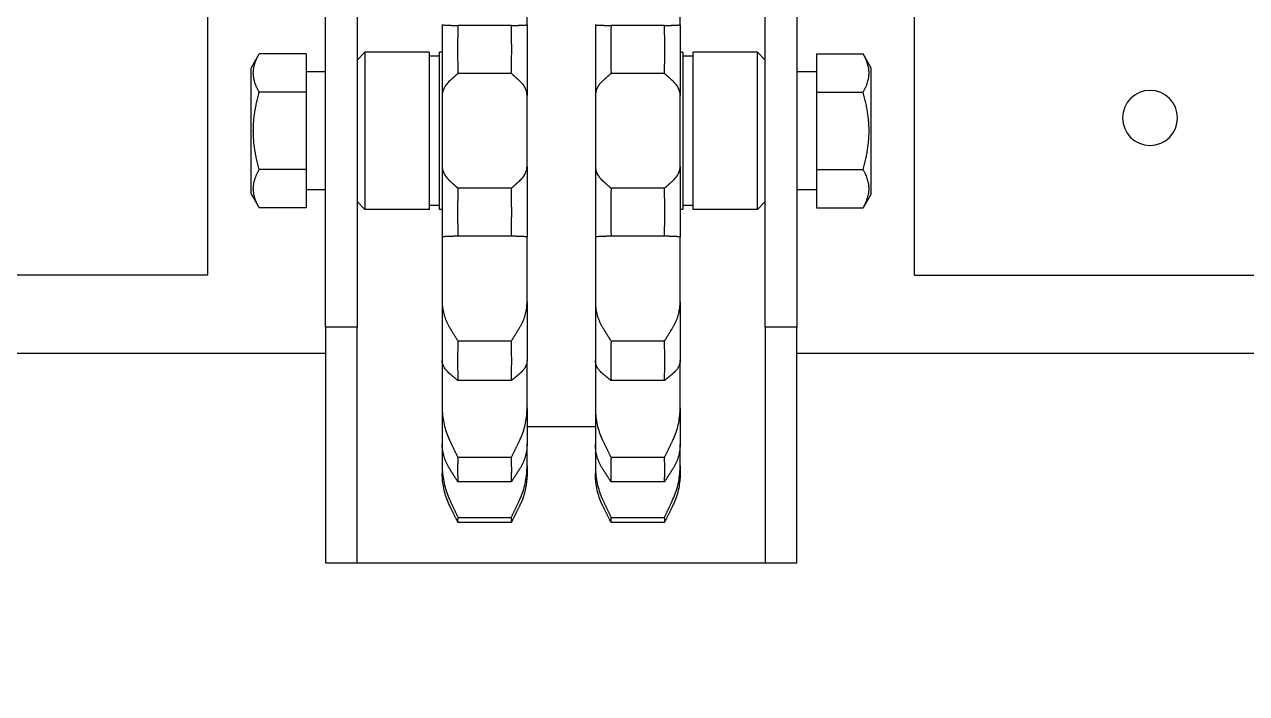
# Model space of a CAD drawing. Header units: millimetres. Extents: x -383313 to -161684, y -117025 to 99224.
# Drawn here: x -347657.5 to -347501.8, y -8549.4 to -8464.2 of the extents above; entities that cross this region are included whole.
import ezdxf

# ---------------------------------------------------------------- set-up
doc = ezdxf.new("R2010")
doc.units = ezdxf.units.MM
doc.header["$MEASUREMENT"] = 0
doc.layers.add('PV-55E8', color=7, linetype='Continuous')
doc.layers.add('Робот', color=30, linetype='Continuous')

# ---------------------------------------------------------------- blocks, each defined once
blk = doc.blocks.new('*U123')
at = {"layer": 'PV-55E8', "color": 3}
for p, q in [((-264.5, 563.27), (-260.5, 563.27)), ((-264.5, 533.27), (-264.5, 563.27)), ((-260.5, 563.27), (-256.5, 563.27)), ((-260.5, 563.27), (-260.5, 533.27)), ((-256.5, 563.27), (-212.5, 563.27)), ((-212.5, 563.27), (-208.5, 563.27)), ((-208.5, 563.27), (-204.5, 563.27)), ((-208.5, 533.27), (-208.5, 563.27)), ((-204.5, 563.27), (-204.5, 533.27)), ((-240.85, 558.12), (-247.65, 558.12)), ((-247.65, 557.47), (-240.85, 557.47)), ((-221.35, 558.12), (-228.15, 558.12)), ((-228.15, 557.47), (-221.35, 557.47)), ((-240.85, 552.96), (-247.65, 552.96)), ((-221.35, 552.96), (-228.15, 552.96)), ((-249.65, 550.92), (-249.65, 551.88)), ((-238.85, 550.92), (-238.85, 551.88)), ((-230.15, 550.92), (-230.15, 551.88)), ((-219.35, 550.92), (-219.35, 551.88)), ((-249.65, 549), (-249.65, 550.92)), ((-240.85, 549.85), (-247.65, 549.85)), ((-238.85, 550.92), (-238.85, 549)), ((-230.15, 549), (-230.15, 550.92)), ((-221.35, 549.85), (-228.15, 549.85)), ((-219.35, 550.92), (-219.35, 549)), ((-249.65, 548.13), (-249.65, 549)), ((-249.65, 543.53), (-249.65, 548.13)), ((-238.85, 549), (-238.85, 548.13)), ((-238.85, 543.53), (-238.85, 548.13)), ((-230.15, 548.13), (-230.15, 549)), ((-230.15, 543.53), (-230.15, 548.13)), ((-219.35, 549), (-219.35, 548.13)), ((-219.35, 543.53), (-219.35, 548.13)), ((-238.85, 545.91), (-230.15, 545.91)), ((-249.65, 541.68), (-249.65, 543.53)), ((-238.85, 543.53), (-238.85, 541.68)), ((-230.15, 541.68), (-230.15, 543.53)), ((-219.35, 543.53), (-219.35, 541.68)), ((-249.65, 537.48), (-249.65, 541.68)), ((-238.85, 541.68), (-238.85, 537.48)), ((-230.15, 537.48), (-230.15, 541.68)), ((-219.35, 541.68), (-219.35, 537.48)), ((-240.85, 540.06), (-247.65, 540.06)), ((-221.35, 540.06), (-228.15, 540.06)), ((-249.65, 530.05), (-249.65, 537.48)), ((-238.85, 530.05), (-238.85, 537.48)), ((-230.15, 530.05), (-230.15, 537.48)), ((-219.35, 530.05), (-219.35, 537.48)), ((-264.5, 536.62), (-1204.5, 536.62)), ((15.5, 536.62), (-204.5, 536.62)), ((-240.85, 535.03), (-247.65, 535.03)), ((-221.35, 535.03), (-228.15, 535.03)), ((-260.5, 533.27), (-264.5, 533.27)), ((-264.5, 533.27), (-264.5, 458.27)), ((-260.5, 458.27), (-260.5, 533.27)), ((-204.5, 533.27), (-208.5, 533.27)), ((-208.5, 533.27), (-208.5, 458.27)), ((-204.5, 458.27), (-204.5, 533.27)), ((-249.65, 528.58), (-249.65, 530.05)), ((-238.85, 530.05), (-238.85, 528.58)), ((-230.15, 528.58), (-230.15, 530.05)), ((-219.35, 530.05), (-219.35, 528.58)), ((-249.65, 521.82), (-249.65, 528.58)), ((-238.85, 528.58), (-238.85, 521.82)), ((-230.15, 521.82), (-230.15, 528.58)), ((-219.35, 528.58), (-219.35, 521.82)), ((-279.5, 526.62), (-1189.5, 526.62)), ((-279.5, 526.62), (-279.5, 487.32)), ((-189.5, 526.62), (-189.5, 487.32)), ((-189.5, 526.62), (15.5, 526.62)), ((-249.65, 521.78), (-249.65, 521.82)), ((-249.65, 512.79), (-249.65, 521.78)), ((-240.85, 521.67), (-247.65, 521.67)), ((-238.85, 521.82), (-238.85, 521.78)), ((-238.85, 512.79), (-238.85, 521.78)), ((-230.15, 521.78), (-230.15, 521.82)), ((-230.15, 512.79), (-230.15, 521.78)), ((-221.35, 521.67), (-228.15, 521.67)), ((-219.35, 521.82), (-219.35, 521.78)), ((-219.35, 512.79), (-219.35, 521.78)), ((-274, 516.27), (-272.95, 518.08)), ((-267, 518.08), (-272.95, 518.08)), ((-267, 513.18), (-267, 518.08)), ((-260.5, 517.27), (-259.5, 518.27)), ((-259.5, 498.27), (-259.5, 518.27)), ((-251.3, 518.27), (-259.5, 518.27)), ((-251.3, 498.27), (-251.3, 518.27)), ((-250, 517.77), (-251.3, 517.77)), ((-250, 518.27), (-250, 498.27)), ((-249.65, 518.27), (-250, 518.27)), ((-219, 518.27), (-219.35, 518.27)), ((-219, 498.27), (-219, 518.27)), ((-217.7, 517.77), (-219, 517.77)), ((-217.7, 518.27), (-217.7, 498.27)), ((-209.5, 518.27), (-217.7, 518.27)), ((-209.5, 518.27), (-209.5, 498.27)), ((-208.5, 517.27), (-209.5, 518.27)), ((-202, 513.18), (-202, 518.08)), ((-202, 518.08), (-196.05, 518.08)), ((-195, 516.27), (-196.05, 518.08)), ((-274, 516.27), (-274, 500.27)), ((-264.5, 515.77), (-267, 515.77)), ((-240.85, 515.58), (-247.65, 515.58)), ((-221.35, 515.58), (-228.15, 515.58)), ((-202, 515.77), (-204.5, 515.77)), ((-195, 516.27), (-195, 500.27)), ((-267, 513.18), (-272.95, 513.18)), ((-267, 503.36), (-267, 513.18)), ((-249.65, 511.97), (-249.65, 512.79)), ((-238.85, 512.79), (-238.85, 511.97)), ((-230.15, 511.97), (-230.15, 512.79)), ((-219.35, 512.79), (-219.35, 511.97)), ((-202, 503.36), (-202, 513.18)), ((-202, 513.18), (-196.05, 513.18)), ((-249.65, 504.57), (-249.65, 511.97)), ((-238.85, 511.97), (-238.85, 504.57)), ((-230.15, 504.57), (-230.15, 511.97)), ((-219.35, 511.97), (-219.35, 504.57)), ((-249.65, 503.75), (-249.65, 504.57)), ((-238.85, 504.57), (-238.85, 503.75)), ((-230.15, 503.75), (-230.15, 504.57)), ((-219.35, 504.57), (-219.35, 503.75)), ((-267, 503.36), (-272.95, 503.36)), ((-267, 498.45), (-267, 503.36)), ((-249.65, 494.76), (-249.65, 503.75)), ((-238.85, 494.76), (-238.85, 503.75)), ((-230.15, 494.76), (-230.15, 503.75)), ((-219.35, 494.76), (-219.35, 503.75)), ((-202, 498.45), (-202, 503.36)), ((-202, 503.36), (-196.05, 503.36)), ((-274, 500.27), (-272.95, 498.45)), ((-264.5, 500.77), (-267, 500.77)), ((-240.85, 500.96), (-247.65, 500.96)), ((-221.35, 500.96), (-228.15, 500.96)), ((-202, 500.77), (-204.5, 500.77)), ((-195, 500.27), (-196.05, 498.45)), ((-267, 498.45), (-272.95, 498.45)), ((-260.5, 499.27), (-259.5, 498.27)), ((-251.3, 498.27), (-259.5, 498.27)), ((-250, 498.77), (-251.3, 498.77)), ((-249.65, 498.27), (-250, 498.27)), ((-219, 498.27), (-219.35, 498.27)), ((-217.7, 498.77), (-219, 498.77)), ((-209.5, 498.27), (-217.7, 498.27)), ((-208.5, 499.27), (-209.5, 498.27)), ((-202, 498.45), (-196.05, 498.45)), ((-249.65, 494.72), (-249.65, 494.76)), ((-240.85, 494.87), (-247.65, 494.87)), ((-238.85, 494.76), (-238.85, 494.72)), ((-238.85, 494.72), (-238.85, 487.96)), ((-230.15, 494.72), (-230.15, 494.76)), ((-221.35, 494.87), (-228.15, 494.87)), ((-219.35, 494.76), (-219.35, 494.72)), ((-219.35, 494.72), (-219.35, 487.96))]:
    blk.add_line(p, q, dxfattribs=at)
blk.add_circle((-159.5, 506.62), 3.5, dxfattribs=at)
for centre, start, end in [((-240.15, 551.88), 179.3599, 180), ((-248.35, 551.88), 360, 0.6401), ((-220.65, 551.88), 179.3599, 180), ((-228.85, 551.88), 360, 0.6401)]:
    blk.add_arc(centre, 9.5, start, end, dxfattribs=at)
for points, weights in [([(-247.65, 558.12), (-248.18, 557.06), (-248.68, 556.04)], [1, 1.00025461955, 1]), ([(-248.68, 555.29), (-248.18, 556.36), (-247.65, 557.47)], [1, 1.00025461956, 1]), ([(-247.65, 557.47), (-247.74, 557.8), (-247.65, 558.12)], [1, 1.00194841845, 1]), ([(-239.82, 556.04), (-240.32, 557.06), (-240.85, 558.12)], [1, 1.00025461956, 1]), ([(-240.85, 558.12), (-240.76, 557.8), (-240.85, 557.47)], [1, 1.00194841845, 1]), ([(-240.85, 557.47), (-240.32, 556.36), (-239.82, 555.29)], [1, 1.00025461955, 1]), ([(-228.15, 558.12), (-228.68, 557.06), (-229.18, 556.04)], [1, 1.00025461957, 1]), ([(-229.18, 555.29), (-228.68, 556.36), (-228.15, 557.47)], [1, 1.00025461957, 1]), ([(-228.15, 557.47), (-228.24, 557.8), (-228.15, 558.12)], [1, 1.00194841845, 1]), ([(-221.35, 558.12), (-221.26, 557.8), (-221.35, 557.47)], [1, 1.00194841845, 1]), ([(-220.32, 556.04), (-220.82, 557.06), (-221.35, 558.12)], [1, 1.00025461954, 1]), ([(-221.35, 557.47), (-220.82, 556.36), (-220.32, 555.29)], [1, 1.00025461956, 1]), ([(-247.65, 552.96), (-248.18, 552.13), (-248.68, 551.34)], [1, 1.00025461955, 1]), ([(-247.65, 549.85), (-247.74, 551.4), (-247.65, 552.96)], [1, 1.00194841845, 1]), ([(-239.82, 551.34), (-240.32, 552.13), (-240.85, 552.96)], [1, 1.00025461957, 1]), ([(-240.85, 552.96), (-240.76, 551.4), (-240.85, 549.85)], [1, 1.00194841845, 1]), ([(-228.15, 552.96), (-228.68, 552.13), (-229.18, 551.34)], [1, 1.00025461955, 1]), ([(-228.15, 549.85), (-228.24, 551.4), (-228.15, 552.96)], [1, 1.00194841845, 1]), ([(-221.35, 552.96), (-221.26, 551.4), (-221.35, 549.85)], [1, 1.00194841845, 1]), ([(-220.32, 551.34), (-220.82, 552.13), (-221.35, 552.96)], [1, 1.00025461956, 1]), ([(-248.68, 547.74), (-248.18, 548.77), (-247.65, 549.85)], [1, 1.00025461957, 1]), ([(-240.85, 549.85), (-240.32, 548.77), (-239.82, 547.74)], [1, 1.00025461954, 1]), ([(-229.18, 547.74), (-228.68, 548.77), (-228.15, 549.85)], [1, 1.00025461956, 1]), ([(-221.35, 549.85), (-220.82, 548.77), (-220.32, 547.74)], [1, 1.00025461954, 1]), ([(-247.65, 540.06), (-248.18, 539.62), (-248.68, 539.2)], [1, 1.00025461955, 1]), ([(-247.65, 535.03), (-247.74, 537.54), (-247.65, 540.06)], [1, 1.00194841845, 1]), ([(-239.82, 539.2), (-240.32, 539.62), (-240.85, 540.06)], [1, 1.00025461956, 1]), ([(-240.85, 540.06), (-240.76, 537.54), (-240.85, 535.03)], [1, 1.00194841845, 1]), ([(-228.15, 540.06), (-228.68, 539.62), (-229.18, 539.2)], [1, 1.00025461956, 1]), ([(-228.15, 535.03), (-228.24, 537.54), (-228.15, 540.06)], [1, 1.00194841845, 1]), ([(-221.35, 540.06), (-221.26, 537.54), (-221.35, 535.03)], [1, 1.00194841845, 1]), ([(-220.32, 539.2), (-220.82, 539.62), (-221.35, 540.06)], [1, 1.00025461955, 1]), ([(-248.68, 533.36), (-248.18, 534.18), (-247.65, 535.03)], [1, 1.00025461956, 1]), ([(-240.85, 535.03), (-240.32, 534.18), (-239.82, 533.36)], [1, 1.00025461956, 1]), ([(-229.18, 533.36), (-228.68, 534.18), (-228.15, 535.03)], [1, 1.00025461957, 1]), ([(-221.35, 535.03), (-220.82, 534.18), (-220.32, 533.36)], [1, 1.00025461956, 1]), ([(-247.65, 521.67), (-248.18, 521.69), (-248.68, 521.71)], [1, 1.00025461953, 1]), ([(-247.65, 515.58), (-247.74, 518.62), (-247.65, 521.67)], [1, 1.00194841845, 1]), ([(-239.82, 521.71), (-240.32, 521.69), (-240.85, 521.67)], [1, 1.00025461954, 1]), ([(-240.85, 521.67), (-240.76, 518.62), (-240.85, 515.58)], [1, 1.00194841845, 1]), ([(-228.15, 521.67), (-228.68, 521.69), (-229.18, 521.71)], [1, 1.00025461955, 1]), ([(-228.15, 515.58), (-228.24, 518.62), (-228.15, 521.67)], [1, 1.00194841845, 1]), ([(-220.32, 521.71), (-220.82, 521.69), (-221.35, 521.67)], [1, 1.00025461956, 1]), ([(-221.35, 521.67), (-221.26, 518.62), (-221.35, 515.58)], [1, 1.00194841845, 1]), ([(-272.95, 518.08), (-274.37, 515.63), (-272.95, 513.18)], [1.22364575665, 1.41294441399, 1.22364575665]), ([(-196.05, 518.08), (-194.63, 515.63), (-196.05, 513.18)], [1.22364575665, 1.41294441399, 1.22364575665]), ([(-248.68, 514.65), (-248.18, 515.11), (-247.65, 515.58)], [1, 1.00025461957, 1]), ([(-240.85, 515.58), (-240.32, 515.11), (-239.82, 514.65)], [1, 1.00025461958, 1]), ([(-229.18, 514.65), (-228.68, 515.11), (-228.15, 515.58)], [1, 1.00025461956, 1]), ([(-221.35, 515.58), (-220.82, 515.11), (-220.32, 514.65)], [1, 1.00025461955, 1]), ([(-272.95, 513.18), (-274.37, 508.27), (-272.95, 503.36)], [1.22364575665, 1.41294441399, 1.22364575665]), ([(-196.05, 513.18), (-194.63, 508.27), (-196.05, 503.36)], [1.22364575665, 1.41294441399, 1.22364575665]), ([(-272.95, 503.36), (-274.37, 500.91), (-272.95, 498.45)], [1.22364575665, 1.41294441399, 1.22364575665]), ([(-196.05, 503.36), (-194.63, 500.91), (-196.05, 498.45)], [1.22364575665, 1.41294441399, 1.22364575665]), ([(-247.65, 500.96), (-248.18, 501.43), (-248.68, 501.89)], [1, 1.00025461956, 1]), ([(-239.82, 501.89), (-240.32, 501.43), (-240.85, 500.96)], [1, 1.00025461957, 1]), ([(-228.15, 500.96), (-228.68, 501.43), (-229.18, 501.89)], [1, 1.00025461958, 1]), ([(-220.32, 501.89), (-220.82, 501.43), (-221.35, 500.96)], [1, 1.00025461957, 1]), ([(-247.65, 494.87), (-247.74, 497.92), (-247.65, 500.96)], [1, 1.00194841845, 1]), ([(-240.85, 500.96), (-240.76, 497.92), (-240.85, 494.87)], [1, 1.00194841845, 1]), ([(-228.15, 494.87), (-228.24, 497.92), (-228.15, 500.96)], [1, 1.00194841845, 1]), ([(-221.35, 500.96), (-221.26, 497.92), (-221.35, 494.87)], [1, 1.00194841845, 1]), ([(-248.68, 494.83), (-248.18, 494.85), (-247.65, 494.87)], [1, 1.00025461956, 1]), ([(-240.85, 494.87), (-240.32, 494.85), (-239.82, 494.83)], [1, 1.00025461957, 1]), ([(-229.18, 494.83), (-228.68, 494.85), (-228.15, 494.87)], [1, 1.00025461956, 1]), ([(-221.35, 494.87), (-220.82, 494.85), (-220.32, 494.83)], [1, 1.00025461957, 1])]:
    blk.add_rational_spline(points, weights, degree=2, dxfattribs=at)
for points, knots in [([(-248.68, 556.04), (-248.77, 555.87), (-248.84, 555.7), (-249.03, 555.26), (-249.14, 554.97), (-249.32, 554.37), (-249.4, 554.06), (-249.53, 553.43), (-249.58, 553.11), (-249.63, 552.52), (-249.65, 552.25), (-249.65, 551.99)], [10.11521, 10.11521, 10.11521, 10.11521, 10.687596, 10.687596, 11.618355, 11.618355, 12.549115, 12.549115, 13.479875, 13.479875, 14.298984, 14.298984, 14.298984, 14.298984]), ([(-238.85, 551.99), (-238.85, 552.25), (-238.87, 552.53), (-238.93, 553.12), (-238.97, 553.44), (-239.1, 554.08), (-239.18, 554.39), (-239.37, 555), (-239.48, 555.3), (-239.67, 555.73), (-239.74, 555.88), (-239.82, 556.04)], [43.697229, 43.697229, 43.697229, 43.697229, 44.527095, 44.527095, 45.468619, 45.468619, 46.410144, 46.410144, 47.351668, 47.351668, 47.881074, 47.881074, 47.881074, 47.881074]), ([(-229.18, 556.04), (-229.26, 555.88), (-229.33, 555.73), (-229.52, 555.3), (-229.63, 555), (-229.82, 554.39), (-229.9, 554.08), (-230.03, 553.44), (-230.07, 553.12), (-230.13, 552.53), (-230.15, 552.25), (-230.15, 551.99)], [10.115097, 10.115097, 10.115097, 10.115097, 10.644502, 10.644502, 11.586026, 11.586026, 12.527551, 12.527551, 13.469075, 13.469075, 14.298941, 14.298941, 14.298941, 14.298941]), ([(-219.35, 551.99), (-219.35, 552.25), (-219.37, 552.53), (-219.43, 553.12), (-219.47, 553.44), (-219.6, 554.08), (-219.68, 554.39), (-219.87, 555), (-219.98, 555.3), (-220.17, 555.73), (-220.24, 555.88), (-220.32, 556.04)], [43.697264, 43.697264, 43.697264, 43.697264, 44.52713, 44.52713, 45.468654, 45.468654, 46.410179, 46.410179, 47.351703, 47.351703, 47.881108, 47.881108, 47.881108, 47.881108]), ([(-249.65, 550.92), (-249.65, 551.23), (-249.64, 551.55), (-249.58, 552.21), (-249.53, 552.54), (-249.4, 553.2), (-249.32, 553.53), (-249.14, 554.16), (-249.03, 554.47), (-248.84, 554.93), (-248.77, 555.11), (-248.68, 555.29)], [43.585571, 43.585571, 43.585571, 43.585571, 44.51633, 44.51633, 45.44709, 45.44709, 46.37785, 46.37785, 47.308609, 47.308609, 47.880995, 47.880995, 47.880995, 47.880995]), ([(-239.82, 555.29), (-239.74, 555.12), (-239.67, 554.96), (-239.48, 554.5), (-239.37, 554.2), (-239.18, 553.56), (-239.1, 553.23), (-238.97, 552.56), (-238.93, 552.22), (-238.86, 551.56), (-238.85, 551.23), (-238.85, 550.92)], [10.115097, 10.115097, 10.115097, 10.115097, 10.644502, 10.644502, 11.586026, 11.586026, 12.527551, 12.527551, 13.469075, 13.469075, 14.4106, 14.4106, 14.4106, 14.4106]), ([(-230.15, 550.92), (-230.15, 551.23), (-230.14, 551.56), (-230.07, 552.22), (-230.03, 552.56), (-229.9, 553.23), (-229.82, 553.56), (-229.63, 554.2), (-229.52, 554.5), (-229.33, 554.96), (-229.26, 555.12), (-229.18, 555.29)], [43.585571, 43.585571, 43.585571, 43.585571, 44.527095, 44.527095, 45.468619, 45.468619, 46.410144, 46.410144, 47.351668, 47.351668, 47.881074, 47.881074, 47.881074, 47.881074]), ([(-220.32, 555.29), (-220.24, 555.12), (-220.17, 554.96), (-219.98, 554.5), (-219.87, 554.2), (-219.68, 553.56), (-219.6, 553.23), (-219.47, 552.56), (-219.43, 552.22), (-219.36, 551.56), (-219.35, 551.23), (-219.35, 550.92)], [10.115097, 10.115097, 10.115097, 10.115097, 10.644502, 10.644502, 11.586026, 11.586026, 12.527551, 12.527551, 13.469075, 13.469075, 14.4106, 14.4106, 14.4106, 14.4106]), ([(-248.68, 551.34), (-248.77, 551.21), (-248.84, 551.08), (-249.03, 550.74), (-249.14, 550.51), (-249.32, 550.05), (-249.4, 549.81), (-249.53, 549.32), (-249.58, 549.08), (-249.64, 548.59), (-249.65, 548.36), (-249.65, 548.13)], [10.11521, 10.11521, 10.11521, 10.11521, 10.687596, 10.687596, 11.618355, 11.618355, 12.549115, 12.549115, 13.479875, 13.479875, 14.410634, 14.410634, 14.410634, 14.410634]), ([(-238.85, 548.13), (-238.85, 548.36), (-238.86, 548.6), (-238.93, 549.09), (-238.97, 549.33), (-239.1, 549.83), (-239.18, 550.07), (-239.37, 550.54), (-239.48, 550.77), (-239.67, 551.1), (-239.74, 551.22), (-239.82, 551.34)], [43.585571, 43.585571, 43.585571, 43.585571, 44.527095, 44.527095, 45.468619, 45.468619, 46.410144, 46.410144, 47.351668, 47.351668, 47.881074, 47.881074, 47.881074, 47.881074]), ([(-229.18, 551.34), (-229.26, 551.22), (-229.33, 551.1), (-229.52, 550.77), (-229.63, 550.54), (-229.82, 550.07), (-229.9, 549.83), (-230.03, 549.33), (-230.07, 549.09), (-230.14, 548.6), (-230.15, 548.36), (-230.15, 548.13)], [10.115097, 10.115097, 10.115097, 10.115097, 10.644502, 10.644502, 11.586026, 11.586026, 12.527551, 12.527551, 13.469075, 13.469075, 14.4106, 14.4106, 14.4106, 14.4106]), ([(-219.35, 548.13), (-219.35, 548.36), (-219.36, 548.6), (-219.43, 549.09), (-219.47, 549.33), (-219.6, 549.83), (-219.68, 550.07), (-219.87, 550.54), (-219.98, 550.77), (-220.17, 551.1), (-220.24, 551.22), (-220.32, 551.34)], [43.585605, 43.585605, 43.585605, 43.585605, 44.52713, 44.52713, 45.468654, 45.468654, 46.410179, 46.410179, 47.351703, 47.351703, 47.881108, 47.881108, 47.881108, 47.881108]), ([(-249.65, 543.53), (-249.65, 543.83), (-249.64, 544.14), (-249.58, 544.77), (-249.53, 545.09), (-249.4, 545.73), (-249.32, 546.04), (-249.14, 546.65), (-249.03, 546.95), (-248.84, 547.39), (-248.77, 547.56), (-248.68, 547.74)], [43.585571, 43.585571, 43.585571, 43.585571, 44.51633, 44.51633, 45.44709, 45.44709, 46.37785, 46.37785, 47.308609, 47.308609, 47.880995, 47.880995, 47.880995, 47.880995]), ([(-239.82, 547.74), (-239.74, 547.58), (-239.67, 547.42), (-239.48, 546.98), (-239.37, 546.69), (-239.18, 546.07), (-239.1, 545.75), (-238.97, 545.11), (-238.93, 544.79), (-238.86, 544.15), (-238.85, 543.83), (-238.85, 543.53)], [10.115097, 10.115097, 10.115097, 10.115097, 10.644502, 10.644502, 11.586026, 11.586026, 12.527551, 12.527551, 13.469075, 13.469075, 14.4106, 14.4106, 14.4106, 14.4106]), ([(-230.15, 543.53), (-230.15, 543.83), (-230.14, 544.15), (-230.07, 544.79), (-230.03, 545.11), (-229.9, 545.75), (-229.82, 546.07), (-229.63, 546.69), (-229.52, 546.98), (-229.33, 547.42), (-229.26, 547.58), (-229.18, 547.74)], [43.585571, 43.585571, 43.585571, 43.585571, 44.527095, 44.527095, 45.468619, 45.468619, 46.410144, 46.410144, 47.351668, 47.351668, 47.881074, 47.881074, 47.881074, 47.881074]), ([(-220.32, 547.74), (-220.24, 547.58), (-220.17, 547.42), (-219.98, 546.98), (-219.87, 546.69), (-219.68, 546.07), (-219.6, 545.75), (-219.47, 545.11), (-219.43, 544.79), (-219.36, 544.15), (-219.35, 543.83), (-219.35, 543.53)], [10.115097, 10.115097, 10.115097, 10.115097, 10.644502, 10.644502, 11.586026, 11.586026, 12.527551, 12.527551, 13.469075, 13.469075, 14.4106, 14.4106, 14.4106, 14.4106]), ([(-248.68, 539.2), (-248.77, 539.13), (-248.84, 539.06), (-249.03, 538.88), (-249.14, 538.76), (-249.32, 538.51), (-249.4, 538.38), (-249.53, 538.12), (-249.58, 537.99), (-249.64, 537.73), (-249.65, 537.6), (-249.65, 537.48)], [10.11521, 10.11521, 10.11521, 10.11521, 10.687596, 10.687596, 11.618355, 11.618355, 12.549115, 12.549115, 13.479875, 13.479875, 14.410634, 14.410634, 14.410634, 14.410634]), ([(-238.85, 537.48), (-238.85, 537.6), (-238.86, 537.73), (-238.93, 537.99), (-238.97, 538.13), (-239.1, 538.39), (-239.18, 538.52), (-239.37, 538.77), (-239.48, 538.89), (-239.67, 539.07), (-239.74, 539.13), (-239.82, 539.2)], [43.585571, 43.585571, 43.585571, 43.585571, 44.527095, 44.527095, 45.468619, 45.468619, 46.410144, 46.410144, 47.351668, 47.351668, 47.881074, 47.881074, 47.881074, 47.881074]), ([(-229.18, 539.2), (-229.26, 539.13), (-229.33, 539.07), (-229.52, 538.89), (-229.63, 538.77), (-229.82, 538.52), (-229.9, 538.39), (-230.03, 538.13), (-230.07, 537.99), (-230.14, 537.73), (-230.15, 537.6), (-230.15, 537.48)], [10.115097, 10.115097, 10.115097, 10.115097, 10.644502, 10.644502, 11.586026, 11.586026, 12.527551, 12.527551, 13.469075, 13.469075, 14.4106, 14.4106, 14.4106, 14.4106]), ([(-219.35, 537.48), (-219.35, 537.6), (-219.36, 537.73), (-219.43, 537.99), (-219.47, 538.13), (-219.6, 538.39), (-219.68, 538.52), (-219.87, 538.77), (-219.98, 538.89), (-220.17, 539.07), (-220.24, 539.13), (-220.32, 539.2)], [43.585605, 43.585605, 43.585605, 43.585605, 44.52713, 44.52713, 45.468654, 45.468654, 46.410179, 46.410179, 47.351703, 47.351703, 47.881108, 47.881108, 47.881108, 47.881108]), ([(-249.65, 530.05), (-249.65, 530.28), (-249.64, 530.52), (-249.58, 531.02), (-249.53, 531.28), (-249.4, 531.78), (-249.32, 532.03), (-249.14, 532.51), (-249.03, 532.74), (-248.84, 533.09), (-248.77, 533.23), (-248.68, 533.36)], [43.585571, 43.585571, 43.585571, 43.585571, 44.51633, 44.51633, 45.44709, 45.44709, 46.37785, 46.37785, 47.308609, 47.308609, 47.880995, 47.880995, 47.880995, 47.880995]), ([(-239.82, 533.36), (-239.74, 533.24), (-239.67, 533.11), (-239.48, 532.77), (-239.37, 532.53), (-239.18, 532.05), (-239.1, 531.8), (-238.97, 531.29), (-238.93, 531.03), (-238.86, 530.53), (-238.85, 530.28), (-238.85, 530.05)], [10.115097, 10.115097, 10.115097, 10.115097, 10.644502, 10.644502, 11.586026, 11.586026, 12.527551, 12.527551, 13.469075, 13.469075, 14.4106, 14.4106, 14.4106, 14.4106]), ([(-230.15, 530.05), (-230.15, 530.28), (-230.14, 530.53), (-230.07, 531.03), (-230.03, 531.29), (-229.9, 531.8), (-229.82, 532.05), (-229.63, 532.53), (-229.52, 532.77), (-229.33, 533.11), (-229.26, 533.24), (-229.18, 533.36)], [43.585571, 43.585571, 43.585571, 43.585571, 44.527095, 44.527095, 45.468619, 45.468619, 46.410144, 46.410144, 47.351668, 47.351668, 47.881074, 47.881074, 47.881074, 47.881074]), ([(-220.32, 533.36), (-220.24, 533.24), (-220.17, 533.11), (-219.98, 532.77), (-219.87, 532.53), (-219.68, 532.05), (-219.6, 531.8), (-219.47, 531.29), (-219.43, 531.03), (-219.36, 530.53), (-219.35, 530.28), (-219.35, 530.05)], [10.115097, 10.115097, 10.115097, 10.115097, 10.644502, 10.644502, 11.586026, 11.586026, 12.527551, 12.527551, 13.469075, 13.469075, 14.4106, 14.4106, 14.4106, 14.4106]), ([(-248.68, 521.71), (-248.77, 521.71), (-248.84, 521.71), (-249.03, 521.72), (-249.14, 521.73), (-249.32, 521.74), (-249.4, 521.74), (-249.53, 521.75), (-249.58, 521.76), (-249.64, 521.77), (-249.65, 521.78), (-249.65, 521.78)], [10.11521, 10.11521, 10.11521, 10.11521, 10.687596, 10.687596, 11.618355, 11.618355, 12.549115, 12.549115, 13.479875, 13.479875, 14.410634, 14.410634, 14.410634, 14.410634]), ([(-238.85, 521.78), (-238.85, 521.78), (-238.86, 521.77), (-238.93, 521.76), (-238.97, 521.75), (-239.1, 521.74), (-239.18, 521.74), (-239.37, 521.72), (-239.48, 521.72), (-239.67, 521.71), (-239.74, 521.71), (-239.82, 521.71)], [43.585571, 43.585571, 43.585571, 43.585571, 44.527095, 44.527095, 45.468619, 45.468619, 46.410144, 46.410144, 47.351668, 47.351668, 47.881074, 47.881074, 47.881074, 47.881074]), ([(-229.18, 521.71), (-229.26, 521.71), (-229.33, 521.71), (-229.52, 521.72), (-229.63, 521.72), (-229.82, 521.74), (-229.9, 521.74), (-230.03, 521.75), (-230.07, 521.76), (-230.14, 521.77), (-230.15, 521.78), (-230.15, 521.78)], [10.115097, 10.115097, 10.115097, 10.115097, 10.644502, 10.644502, 11.586026, 11.586026, 12.527551, 12.527551, 13.469075, 13.469075, 14.4106, 14.4106, 14.4106, 14.4106]), ([(-219.35, 521.78), (-219.35, 521.78), (-219.36, 521.77), (-219.43, 521.76), (-219.47, 521.75), (-219.6, 521.74), (-219.68, 521.74), (-219.87, 521.72), (-219.98, 521.72), (-220.17, 521.71), (-220.24, 521.71), (-220.32, 521.71)], [43.585605, 43.585605, 43.585605, 43.585605, 44.52713, 44.52713, 45.468654, 45.468654, 46.410179, 46.410179, 47.351703, 47.351703, 47.881108, 47.881108, 47.881108, 47.881108]), ([(-249.65, 512.79), (-249.65, 512.92), (-249.64, 513.06), (-249.58, 513.34), (-249.53, 513.48), (-249.4, 513.76), (-249.32, 513.9), (-249.14, 514.17), (-249.03, 514.3), (-248.84, 514.5), (-248.77, 514.57), (-248.68, 514.65)], [43.585571, 43.585571, 43.585571, 43.585571, 44.51633, 44.51633, 45.44709, 45.44709, 46.37785, 46.37785, 47.308609, 47.308609, 47.880995, 47.880995, 47.880995, 47.880995]), ([(-239.82, 514.65), (-239.74, 514.58), (-239.67, 514.51), (-239.48, 514.32), (-239.37, 514.19), (-239.18, 513.91), (-239.1, 513.77), (-238.97, 513.49), (-238.93, 513.35), (-238.86, 513.06), (-238.85, 512.92), (-238.85, 512.79)], [10.115097, 10.115097, 10.115097, 10.115097, 10.644502, 10.644502, 11.586026, 11.586026, 12.527551, 12.527551, 13.469075, 13.469075, 14.4106, 14.4106, 14.4106, 14.4106]), ([(-230.15, 512.79), (-230.15, 512.92), (-230.14, 513.06), (-230.07, 513.35), (-230.03, 513.49), (-229.9, 513.77), (-229.82, 513.91), (-229.63, 514.19), (-229.52, 514.32), (-229.33, 514.51), (-229.26, 514.58), (-229.18, 514.65)], [43.585571, 43.585571, 43.585571, 43.585571, 44.527095, 44.527095, 45.468619, 45.468619, 46.410144, 46.410144, 47.351668, 47.351668, 47.881074, 47.881074, 47.881074, 47.881074]), ([(-220.32, 514.65), (-220.24, 514.58), (-220.17, 514.51), (-219.98, 514.32), (-219.87, 514.19), (-219.68, 513.91), (-219.6, 513.77), (-219.47, 513.49), (-219.43, 513.35), (-219.36, 513.06), (-219.35, 512.92), (-219.35, 512.79)], [10.115097, 10.115097, 10.115097, 10.115097, 10.644502, 10.644502, 11.586026, 11.586026, 12.527551, 12.527551, 13.469075, 13.469075, 14.4106, 14.4106, 14.4106, 14.4106]), ([(-248.68, 501.89), (-248.77, 501.97), (-248.84, 502.04), (-249.03, 502.24), (-249.14, 502.37), (-249.32, 502.64), (-249.4, 502.78), (-249.53, 503.06), (-249.58, 503.2), (-249.64, 503.48), (-249.65, 503.62), (-249.65, 503.75)], [10.11521, 10.11521, 10.11521, 10.11521, 10.687596, 10.687596, 11.618355, 11.618355, 12.549115, 12.549115, 13.479875, 13.479875, 14.410634, 14.410634, 14.410634, 14.410634]), ([(-238.85, 503.75), (-238.85, 503.61), (-238.86, 503.48), (-238.93, 503.19), (-238.97, 503.05), (-239.1, 502.77), (-239.18, 502.62), (-239.37, 502.35), (-239.48, 502.22), (-239.67, 502.03), (-239.74, 501.96), (-239.82, 501.89)], [43.585571, 43.585571, 43.585571, 43.585571, 44.527095, 44.527095, 45.468619, 45.468619, 46.410144, 46.410144, 47.351668, 47.351668, 47.881074, 47.881074, 47.881074, 47.881074]), ([(-229.18, 501.89), (-229.26, 501.96), (-229.33, 502.03), (-229.52, 502.22), (-229.63, 502.35), (-229.82, 502.62), (-229.9, 502.77), (-230.03, 503.05), (-230.07, 503.19), (-230.14, 503.48), (-230.15, 503.61), (-230.15, 503.75)], [10.115097, 10.115097, 10.115097, 10.115097, 10.644502, 10.644502, 11.586026, 11.586026, 12.527551, 12.527551, 13.469075, 13.469075, 14.4106, 14.4106, 14.4106, 14.4106]), ([(-219.35, 503.75), (-219.35, 503.61), (-219.36, 503.48), (-219.43, 503.19), (-219.47, 503.05), (-219.6, 502.77), (-219.68, 502.62), (-219.87, 502.35), (-219.98, 502.22), (-220.17, 502.03), (-220.24, 501.96), (-220.32, 501.89)], [43.585605, 43.585605, 43.585605, 43.585605, 44.52713, 44.52713, 45.468654, 45.468654, 46.410179, 46.410179, 47.351703, 47.351703, 47.881108, 47.881108, 47.881108, 47.881108]), ([(-249.65, 494.76), (-249.65, 494.76), (-249.64, 494.77), (-249.58, 494.78), (-249.53, 494.79), (-249.4, 494.8), (-249.32, 494.8), (-249.14, 494.81), (-249.03, 494.82), (-248.84, 494.83), (-248.77, 494.83), (-248.68, 494.83)], [43.585571, 43.585571, 43.585571, 43.585571, 44.51633, 44.51633, 45.44709, 45.44709, 46.37785, 46.37785, 47.308609, 47.308609, 47.880995, 47.880995, 47.880995, 47.880995]), ([(-239.82, 494.83), (-239.74, 494.83), (-239.67, 494.83), (-239.48, 494.82), (-239.37, 494.81), (-239.18, 494.8), (-239.1, 494.8), (-238.97, 494.79), (-238.93, 494.78), (-238.86, 494.77), (-238.85, 494.76), (-238.85, 494.76)], [10.115097, 10.115097, 10.115097, 10.115097, 10.644502, 10.644502, 11.586026, 11.586026, 12.527551, 12.527551, 13.469075, 13.469075, 14.4106, 14.4106, 14.4106, 14.4106]), ([(-230.15, 494.76), (-230.15, 494.76), (-230.14, 494.77), (-230.07, 494.78), (-230.03, 494.79), (-229.9, 494.8), (-229.82, 494.8), (-229.63, 494.81), (-229.52, 494.82), (-229.33, 494.83), (-229.26, 494.83), (-229.18, 494.83)], [43.585571, 43.585571, 43.585571, 43.585571, 44.527095, 44.527095, 45.468619, 45.468619, 46.410144, 46.410144, 47.351668, 47.351668, 47.881074, 47.881074, 47.881074, 47.881074]), ([(-220.32, 494.83), (-220.24, 494.83), (-220.17, 494.83), (-219.98, 494.82), (-219.87, 494.81), (-219.68, 494.8), (-219.6, 494.8), (-219.47, 494.79), (-219.43, 494.78), (-219.36, 494.77), (-219.35, 494.76), (-219.35, 494.76)], [10.115097, 10.115097, 10.115097, 10.115097, 10.644502, 10.644502, 11.586026, 11.586026, 12.527551, 12.527551, 13.469075, 13.469075, 14.4106, 14.4106, 14.4106, 14.4106])]:
    blk.add_open_spline(points, degree=3, knots=knots, dxfattribs=at)
blk = doc.blocks.new('Робот ABB IRB660_3.15 (сверху)')
at = {"layer": 'Робот'}
blk.add_circle((0, 0), 3150, dxfattribs=at)

msp = doc.modelspace()

# ---------------------------------------------------------------- block references
at = {"xscale": -1, "rotation": 180}
msp.add_blockref('*U123', (-347354.63832, -7969.47031), dxfattribs=at)
at = {"layer": 'Робот', "rotation": 180}
msp.add_blockref('Робот ABB IRB660_3.15 (сверху)', (-344500.63713, -5731.42318), dxfattribs=at)

doc.saveas('drawing.dxf')
